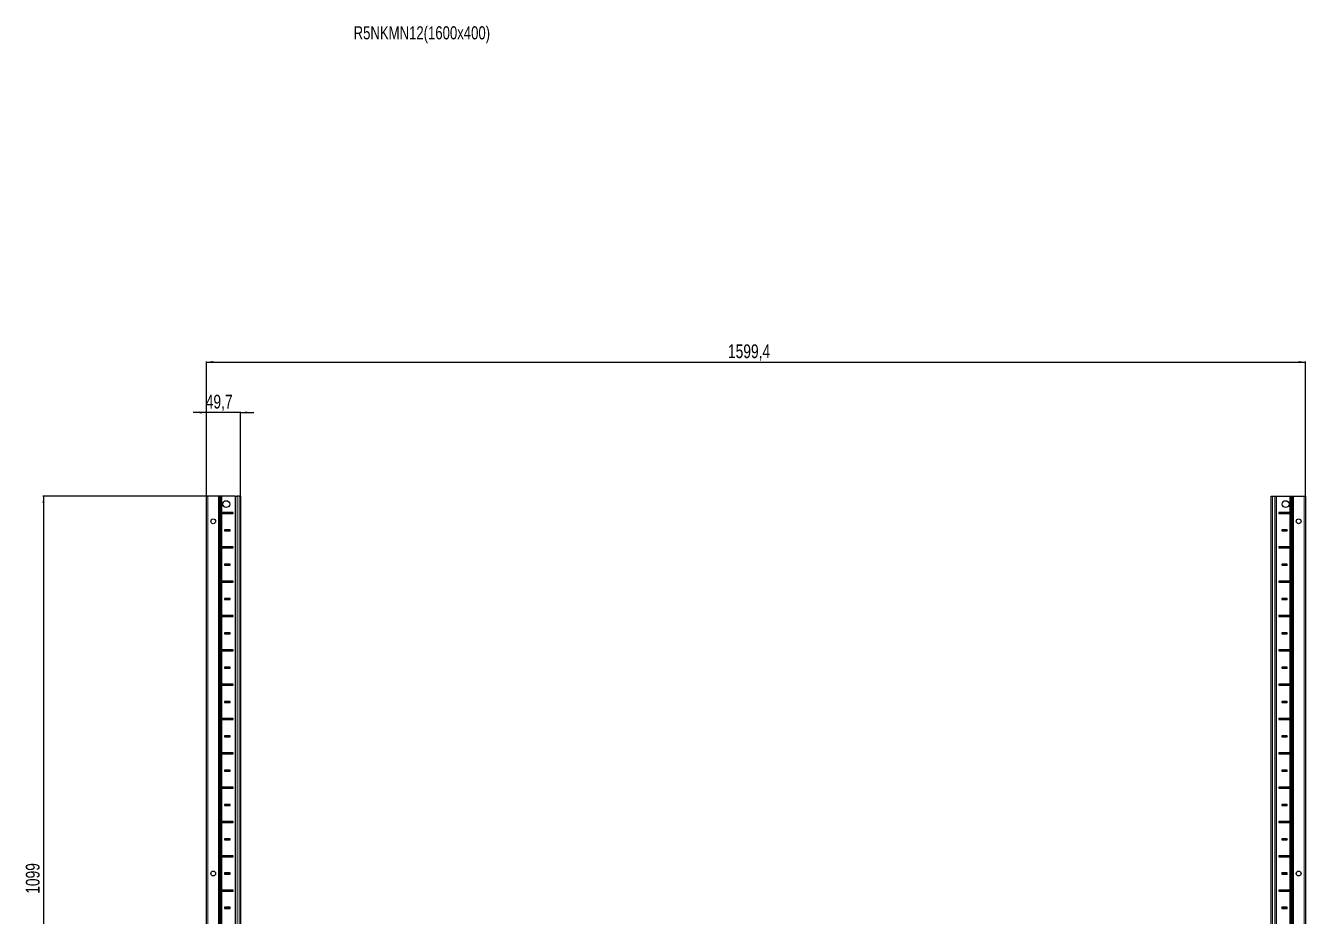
# Model space of a CAD drawing. Header units: millimetres. Extents: x -199 to 4923, y -1647 to 1507.
# Drawn here: x -199 to 1663, y -365 to 933 of the extents above; entities that cross this region are included whole.
import ezdxf

# ---------------------------------------------------------------- set-up
doc = ezdxf.new("R2010")
doc.units = ezdxf.units.MM
doc.layers.add('FORMAT', color=7, linetype='Continuous')
doc.styles.add('SLDTEXTSTYLE0', font='TXT', dxfattribs={"width": 0.75})
doc.dimstyles.new('SLDDIMSTYLE0', dxfattribs={"dimtxt": 20, "dimasz": 10, "dimexe": 0, "dimexo": 0.0625, "dimgap": 5, "dimtad": 2, "dimdec": 1, "dimrnd": 1e-09, "dimzin": 12, "dimdsep": 46, "dimtxsty": 'SLDTEXTSTYLE0', "dimsah": 1, "dimcen": 0.09, "dimadec": 0, "dimazin": 3, "dimtfac": 1, "dimtofl": 0, "dimtmove": 0, "dimatfit": 3, "dimfxl": 0, "dimfrac": 2, "dimtolj": 1, "dimtzin": 12, "dimarcsym": 0})
doc.dimstyles.new('SLDDIMSTYLE1', dxfattribs={"dimtxt": 20, "dimasz": 10, "dimexe": 0, "dimexo": 0.0625, "dimgap": 5, "dimtad": 2, "dimdec": 1, "dimrnd": 1e-09, "dimzin": 12, "dimdsep": 46, "dimtxsty": 'SLDTEXTSTYLE0', "dimsah": 1, "dimcen": 0.09, "dimadec": 0, "dimazin": 3, "dimtfac": 1, "dimtmove": 0, "dimatfit": 0, "dimfxl": 0, "dimfrac": 2, "dimtolj": 1, "dimtzin": 12, "dimarcsym": 0})

# ---------------------------------------------------------------- blocks, each defined once
blk = doc.blocks.new('_D')
at = {"layer": 'FORMAT'}
for p, q in [((86.4, 247.2), (-174.2, 247.2)), ((-173.2, 247.2), (-173.2, -851.8)), ((86.4, -851.8), (-174.2, -851.8))]:
    blk.add_line(p, q, dxfattribs=at)
for points in [[(-173.2, 247.2), (-174.7, 237.2), (-171.6, 237.2)], [(-173.2, -851.8), (-171.6, -841.8), (-174.7, -841.8)]]:
    blk.add_solid(points, dxfattribs=at)
at = {"layer": 'FORMAT', "insert": (-198.9, -331.8), "char_height": 20, "attachment_point": 1, "rotation": 90, "style": 'SLDTEXTSTYLE0'}
blk.add_mtext('1099', dxfattribs=at)
blk = doc.blocks.new('_D_1')
at = {"layer": 'FORMAT'}
for p, q in [((64, 247.2), (64, 443.6)), ((64, 442.6), (1663.4, 442.6)), ((1663.4, 247.2), (1663.4, 443.6))]:
    blk.add_line(p, q, dxfattribs=at)
for points in [[(64, 442.6), (74, 441.1), (74, 444.2)], [(1663.4, 442.6), (1653.4, 444.2), (1653.4, 441.1)]]:
    blk.add_solid(points, dxfattribs=at)
at = {"layer": 'FORMAT', "insert": (823, 468.4), "char_height": 20, "attachment_point": 1, "style": 'SLDTEXTSTYLE0'}
blk.add_mtext('1599,4', dxfattribs=at)
blk = doc.blocks.new('_D_2')
at = {"layer": 'FORMAT'}
for p, q in [((64, 369.2), (44.7, 369.2)), ((64, 247.2), (64, 370.2)), ((113.7, 369.2), (64, 369.2)), ((113.7, 247.2), (113.7, 370.2)), ((113.7, 369.2), (132.9, 369.2))]:
    blk.add_line(p, q, dxfattribs=at)
for points in [[(64, 369.2), (54, 370.7), (54, 367.7)], [(113.7, 369.2), (123.7, 367.7), (123.7, 370.7)]]:
    blk.add_solid(points, dxfattribs=at)
at = {"layer": 'FORMAT', "insert": (63, 395), "char_height": 20, "attachment_point": 1, "style": 'SLDTEXTSTYLE0'}
blk.add_mtext('49,7', dxfattribs=at)

msp = doc.modelspace()

# ---------------------------------------------------------------- linework, layer by layer
at = {"color": 7, "linetype": 'Continuous', "lineweight": 25}
for p, q in [((63.98, -851.79), (63.98, 247.21)), ((63.98, 247.21), (65.98, 247.21)), ((81.33, 247.21), (65.98, 247.21)), ((81.33, 247.21), (81.98, 247.21)), ((81.98, -851.79), (81.98, 247.21)), ((81.98, 247.21), (82.56, 247.21)), ((83.77, 247.21), (82.56, 247.21)), ((83.77, -851.79), (83.77, 247.21)), ((83.8, 247.21), (83.77, 247.21)), ((83.8, -851.79), (83.8, 247.21)), ((85.01, 247.21), (83.8, 247.21)), ((85.01, 247.21), (86.42, 247.21)), ((105.83, 247.21), (86.42, 247.21)), ((105.83, 247.21), (106.48, 247.21)), ((106.48, -851.79), (106.48, 247.21)), ((106.48, 247.21), (108.48, 247.21)), ((111.68, 247.21), (108.48, 247.21)), ((111.68, 247.21), (113.68, 247.21)), ((113.68, 247.21), (113.68, -851.79)), ((1613.68, -851.79), (1613.68, 247.21)), ((1613.68, 247.21), (1615.68, 247.21)), ((1615.68, 247.21), (1618.88, 247.21)), ((1618.88, 247.21), (1620.88, 247.21)), ((1620.88, 247.21), (1620.88, -851.79)), ((1620.88, 247.21), (1621.53, 247.21)), ((1621.53, 247.21), (1640.93, 247.21)), ((1640.93, 247.21), (1642.34, 247.21)), ((1642.34, 247.21), (1643.55, 247.21)), ((1643.55, 247.21), (1643.55, -851.79)), ((1643.55, 247.21), (1643.58, 247.21)), ((1643.58, 247.21), (1643.58, -851.79)), ((1643.58, 247.21), (1644.79, 247.21)), ((1644.79, 247.21), (1645.38, 247.21)), ((1645.38, 247.21), (1645.38, -851.79)), ((1645.38, 247.21), (1646.03, 247.21)), ((1646.03, 247.21), (1661.38, 247.21)), ((1661.38, 247.21), (1663.38, 247.21)), ((1663.38, 247.21), (1663.38, -851.79)), ((85.93, 223.35), (85.93, 222.06)), ((86.58, 222.71), (85.93, 223.35)), ((86.58, 222.71), (85.93, 222.06)), ((102.83, 223.46), (86.42, 223.46)), ((86.42, 221.96), (102.83, 221.96)), ((102.08, 222.71), (86.58, 222.71)), ((102.08, 222.71), (102.83, 223.46)), ((102.08, 222.71), (102.83, 221.96)), ((102.83, 221.96), (102.83, 223.46)), ((1640.93, 223.46), (1624.53, 223.46)), ((1624.53, 223.46), (1624.53, 221.96)), ((1625.28, 222.71), (1624.53, 223.46)), ((1625.28, 222.71), (1624.53, 221.96)), ((1624.53, 221.96), (1640.93, 221.96)), ((1625.28, 222.71), (1640.78, 222.71)), ((1640.78, 222.71), (1641.42, 223.35)), ((1640.78, 222.71), (1641.42, 222.06)), ((1641.42, 222.06), (1641.42, 223.35)), ((98.33, 198.46), (90.33, 198.46)), ((90.33, 198.46), (90.33, 196.96)), ((91.08, 197.71), (90.33, 198.46)), ((91.08, 197.71), (90.33, 196.96)), ((90.33, 196.96), (98.33, 196.96)), ((97.58, 197.71), (91.08, 197.71)), ((97.58, 197.71), (98.33, 198.46)), ((97.58, 197.71), (98.33, 196.96)), ((98.33, 196.96), (98.33, 198.46)), ((1637.03, 198.46), (1629.03, 198.46)), ((1629.03, 198.46), (1629.03, 196.96)), ((1629.78, 197.71), (1629.03, 198.46)), ((1629.78, 197.71), (1629.03, 196.96)), ((1629.03, 196.96), (1637.03, 196.96)), ((1629.78, 197.71), (1636.28, 197.71)), ((1636.28, 197.71), (1637.03, 198.46)), ((1636.28, 197.71), (1637.03, 196.96)), ((1637.03, 196.96), (1637.03, 198.46)), ((85.93, 173.35), (85.93, 172.06)), ((86.58, 172.71), (85.93, 173.35)), ((86.58, 172.71), (85.93, 172.06)), ((102.83, 173.46), (86.42, 173.46)), ((86.42, 171.96), (102.83, 171.96)), ((102.08, 172.71), (86.58, 172.71)), ((102.08, 172.71), (102.83, 173.46)), ((102.08, 172.71), (102.83, 171.96)), ((102.83, 171.96), (102.83, 173.46)), ((1640.93, 173.46), (1624.53, 173.46)), ((1624.53, 173.46), (1624.53, 171.96)), ((1625.28, 172.71), (1624.53, 173.46)), ((1625.28, 172.71), (1624.53, 171.96)), ((1624.53, 171.96), (1640.93, 171.96)), ((1625.28, 172.71), (1640.78, 172.71)), ((1640.78, 172.71), (1641.42, 173.35)), ((1640.78, 172.71), (1641.42, 172.06)), ((1641.42, 172.06), (1641.42, 173.35)), ((98.33, 148.46), (90.33, 148.46)), ((90.33, 148.46), (90.33, 146.96)), ((91.08, 147.71), (90.33, 148.46)), ((91.08, 147.71), (90.33, 146.96)), ((90.33, 146.96), (98.33, 146.96)), ((97.58, 147.71), (91.08, 147.71)), ((97.58, 147.71), (98.33, 148.46)), ((97.58, 147.71), (98.33, 146.96)), ((98.33, 146.96), (98.33, 148.46)), ((1637.03, 148.46), (1629.03, 148.46)), ((1629.03, 148.46), (1629.03, 146.96)), ((1629.78, 147.71), (1629.03, 148.46)), ((1629.78, 147.71), (1629.03, 146.96)), ((1629.03, 146.96), (1637.03, 146.96)), ((1629.78, 147.71), (1636.28, 147.71)), ((1636.28, 147.71), (1637.03, 148.46)), ((1636.28, 147.71), (1637.03, 146.96)), ((1637.03, 146.96), (1637.03, 148.46)), ((85.93, 123.35), (85.93, 122.06)), ((86.58, 122.71), (85.93, 123.35)), ((86.58, 122.71), (85.93, 122.06)), ((102.83, 123.46), (86.42, 123.46)), ((86.42, 121.96), (102.83, 121.96)), ((102.08, 122.71), (86.58, 122.71)), ((102.08, 122.71), (102.83, 123.46)), ((102.08, 122.71), (102.83, 121.96)), ((102.83, 121.96), (102.83, 123.46)), ((1640.93, 123.46), (1624.53, 123.46)), ((1624.53, 123.46), (1624.53, 121.96)), ((1625.28, 122.71), (1624.53, 123.46)), ((1625.28, 122.71), (1624.53, 121.96)), ((1624.53, 121.96), (1640.93, 121.96)), ((1625.28, 122.71), (1640.78, 122.71)), ((1640.78, 122.71), (1641.42, 123.35)), ((1640.78, 122.71), (1641.42, 122.06)), ((1641.42, 122.06), (1641.42, 123.35)), ((98.33, 98.46), (90.33, 98.46)), ((90.33, 98.46), (90.33, 96.96)), ((91.08, 97.71), (90.33, 98.46)), ((91.08, 97.71), (90.33, 96.96)), ((90.33, 96.96), (98.33, 96.96)), ((97.58, 97.71), (91.08, 97.71)), ((97.58, 97.71), (98.33, 98.46)), ((97.58, 97.71), (98.33, 96.96)), ((98.33, 96.96), (98.33, 98.46)), ((1637.03, 98.46), (1629.03, 98.46)), ((1629.03, 98.46), (1629.03, 96.96)), ((1629.78, 97.71), (1629.03, 98.46)), ((1629.78, 97.71), (1629.03, 96.96)), ((1629.03, 96.96), (1637.03, 96.96)), ((1629.78, 97.71), (1636.28, 97.71)), ((1636.28, 97.71), (1637.03, 98.46)), ((1636.28, 97.71), (1637.03, 96.96)), ((1637.03, 96.96), (1637.03, 98.46)), ((85.93, 73.35), (85.93, 72.06)), ((86.58, 72.71), (85.93, 73.35)), ((86.58, 72.71), (85.93, 72.06)), ((102.83, 73.46), (86.42, 73.46)), ((86.42, 71.96), (102.83, 71.96)), ((102.08, 72.71), (86.58, 72.71)), ((102.08, 72.71), (102.83, 73.46)), ((102.08, 72.71), (102.83, 71.96)), ((102.83, 71.96), (102.83, 73.46)), ((1640.93, 73.46), (1624.53, 73.46)), ((1624.53, 73.46), (1624.53, 71.96)), ((1625.28, 72.71), (1624.53, 73.46)), ((1625.28, 72.71), (1624.53, 71.96)), ((1624.53, 71.96), (1640.93, 71.96)), ((1625.28, 72.71), (1640.78, 72.71)), ((1640.78, 72.71), (1641.42, 73.35)), ((1640.78, 72.71), (1641.42, 72.06)), ((1641.42, 72.06), (1641.42, 73.35)), ((98.33, 48.46), (90.33, 48.46)), ((90.33, 48.46), (90.33, 46.96)), ((91.08, 47.71), (90.33, 48.46)), ((91.08, 47.71), (90.33, 46.96)), ((90.33, 46.96), (98.33, 46.96)), ((97.58, 47.71), (91.08, 47.71)), ((97.58, 47.71), (98.33, 48.46)), ((97.58, 47.71), (98.33, 46.96)), ((98.33, 46.96), (98.33, 48.46)), ((1637.03, 48.46), (1629.03, 48.46)), ((1629.03, 48.46), (1629.03, 46.96)), ((1629.78, 47.71), (1629.03, 48.46)), ((1629.78, 47.71), (1629.03, 46.96)), ((1629.03, 46.96), (1637.03, 46.96)), ((1629.78, 47.71), (1636.28, 47.71)), ((1636.28, 47.71), (1637.03, 48.46)), ((1636.28, 47.71), (1637.03, 46.96)), ((1637.03, 46.96), (1637.03, 48.46)), ((85.93, 23.35), (85.93, 22.06)), ((86.58, 22.71), (85.93, 23.35)), ((86.58, 22.71), (85.93, 22.06)), ((102.83, 23.46), (86.42, 23.46)), ((86.42, 21.96), (102.83, 21.96)), ((102.08, 22.71), (86.58, 22.71)), ((102.08, 22.71), (102.83, 23.46)), ((102.08, 22.71), (102.83, 21.96)), ((102.83, 21.96), (102.83, 23.46)), ((1640.93, 23.46), (1624.53, 23.46)), ((1624.53, 23.46), (1624.53, 21.96)), ((1625.28, 22.71), (1624.53, 23.46)), ((1625.28, 22.71), (1624.53, 21.96)), ((1624.53, 21.96), (1640.93, 21.96)), ((1625.28, 22.71), (1640.78, 22.71)), ((1640.78, 22.71), (1641.42, 23.35)), ((1640.78, 22.71), (1641.42, 22.06)), ((1641.42, 22.06), (1641.42, 23.35)), ((98.33, -1.54), (90.33, -1.54)), ((90.33, -1.54), (90.33, -3.04)), ((91.08, -2.29), (90.33, -1.54)), ((91.08, -2.29), (90.33, -3.04)), ((90.33, -3.04), (98.33, -3.04)), ((97.58, -2.29), (91.08, -2.29)), ((97.58, -2.29), (98.33, -1.54)), ((97.58, -2.29), (98.33, -3.04)), ((98.33, -3.04), (98.33, -1.54)), ((1637.03, -1.54), (1629.03, -1.54)), ((1629.03, -1.54), (1629.03, -3.04)), ((1629.78, -2.29), (1629.03, -1.54)), ((1629.78, -2.29), (1629.03, -3.04)), ((1629.03, -3.04), (1637.03, -3.04)), ((1629.78, -2.29), (1636.28, -2.29)), ((1636.28, -2.29), (1637.03, -1.54)), ((1636.28, -2.29), (1637.03, -3.04)), ((1637.03, -3.04), (1637.03, -1.54)), ((85.93, -26.65), (85.93, -27.94)), ((86.58, -27.29), (85.93, -26.65)), ((86.58, -27.29), (85.93, -27.94)), ((102.83, -26.54), (86.42, -26.54)), ((86.42, -28.04), (102.83, -28.04)), ((102.08, -27.29), (86.58, -27.29)), ((102.08, -27.29), (102.83, -26.54)), ((102.08, -27.29), (102.83, -28.04)), ((102.83, -28.04), (102.83, -26.54)), ((1640.93, -26.54), (1624.53, -26.54)), ((1624.53, -26.54), (1624.53, -28.04)), ((1625.28, -27.29), (1624.53, -26.54)), ((1625.28, -27.29), (1624.53, -28.04)), ((1624.53, -28.04), (1640.93, -28.04)), ((1625.28, -27.29), (1640.78, -27.29)), ((1640.78, -27.29), (1641.42, -26.65)), ((1640.78, -27.29), (1641.42, -27.94)), ((1641.42, -27.94), (1641.42, -26.65)), ((98.33, -51.54), (90.33, -51.54)), ((90.33, -51.54), (90.33, -53.04)), ((91.08, -52.29), (90.33, -51.54)), ((91.08, -52.29), (90.33, -53.04)), ((90.33, -53.04), (98.33, -53.04)), ((97.58, -52.29), (91.08, -52.29)), ((97.58, -52.29), (98.33, -51.54)), ((97.58, -52.29), (98.33, -53.04)), ((98.33, -53.04), (98.33, -51.54)), ((1637.03, -51.54), (1629.03, -51.54)), ((1629.03, -51.54), (1629.03, -53.04)), ((1629.78, -52.29), (1629.03, -51.54)), ((1629.78, -52.29), (1629.03, -53.04)), ((1629.03, -53.04), (1637.03, -53.04)), ((1629.78, -52.29), (1636.28, -52.29)), ((1636.28, -52.29), (1637.03, -51.54)), ((1636.28, -52.29), (1637.03, -53.04)), ((1637.03, -53.04), (1637.03, -51.54)), ((85.93, -76.65), (85.93, -77.94)), ((86.58, -77.29), (85.93, -76.65)), ((86.58, -77.29), (85.93, -77.94)), ((102.83, -76.54), (86.42, -76.54)), ((86.42, -78.04), (102.83, -78.04)), ((102.08, -77.29), (86.58, -77.29)), ((102.08, -77.29), (102.83, -76.54)), ((102.08, -77.29), (102.83, -78.04)), ((102.83, -78.04), (102.83, -76.54)), ((1640.93, -76.54), (1624.53, -76.54)), ((1624.53, -76.54), (1624.53, -78.04)), ((1625.28, -77.29), (1624.53, -76.54)), ((1625.28, -77.29), (1624.53, -78.04)), ((1624.53, -78.04), (1640.93, -78.04)), ((1625.28, -77.29), (1640.78, -77.29)), ((1640.78, -77.29), (1641.42, -76.65)), ((1640.78, -77.29), (1641.42, -77.94)), ((1641.42, -77.94), (1641.42, -76.65)), ((98.33, -101.54), (90.33, -101.54)), ((90.33, -101.54), (90.33, -103.04)), ((91.08, -102.29), (90.33, -101.54)), ((91.08, -102.29), (90.33, -103.04)), ((90.33, -103.04), (98.33, -103.04)), ((97.58, -102.29), (91.08, -102.29)), ((97.58, -102.29), (98.33, -101.54)), ((97.58, -102.29), (98.33, -103.04)), ((98.33, -103.04), (98.33, -101.54)), ((1637.03, -101.54), (1629.03, -101.54)), ((1629.03, -101.54), (1629.03, -103.04)), ((1629.78, -102.29), (1629.03, -101.54)), ((1629.78, -102.29), (1629.03, -103.04)), ((1629.03, -103.04), (1637.03, -103.04)), ((1629.78, -102.29), (1636.28, -102.29)), ((1636.28, -102.29), (1637.03, -101.54)), ((1636.28, -102.29), (1637.03, -103.04)), ((1637.03, -103.04), (1637.03, -101.54)), ((85.93, -126.65), (85.93, -127.94)), ((86.58, -127.29), (85.93, -126.65)), ((86.58, -127.29), (85.93, -127.94)), ((102.83, -126.54), (86.42, -126.54)), ((86.42, -128.04), (102.83, -128.04)), ((102.08, -127.29), (86.58, -127.29)), ((102.08, -127.29), (102.83, -126.54)), ((102.08, -127.29), (102.83, -128.04)), ((102.83, -128.04), (102.83, -126.54)), ((1640.93, -126.54), (1624.53, -126.54)), ((1624.53, -126.54), (1624.53, -128.04)), ((1625.28, -127.29), (1624.53, -126.54)), ((1625.28, -127.29), (1624.53, -128.04)), ((1624.53, -128.04), (1640.93, -128.04)), ((1625.28, -127.29), (1640.78, -127.29)), ((1640.78, -127.29), (1641.42, -126.65)), ((1640.78, -127.29), (1641.42, -127.94)), ((1641.42, -127.94), (1641.42, -126.65)), ((98.33, -151.54), (90.33, -151.54)), ((90.33, -151.54), (90.33, -153.04)), ((91.08, -152.29), (90.33, -151.54)), ((91.08, -152.29), (90.33, -153.04)), ((90.33, -153.04), (98.33, -153.04)), ((97.58, -152.29), (91.08, -152.29)), ((97.58, -152.29), (98.33, -151.54)), ((97.58, -152.29), (98.33, -153.04)), ((98.33, -153.04), (98.33, -151.54)), ((1637.03, -151.54), (1629.03, -151.54)), ((1629.03, -151.54), (1629.03, -153.04)), ((1629.78, -152.29), (1629.03, -151.54)), ((1629.78, -152.29), (1629.03, -153.04)), ((1629.03, -153.04), (1637.03, -153.04)), ((1629.78, -152.29), (1636.28, -152.29)), ((1636.28, -152.29), (1637.03, -151.54)), ((1636.28, -152.29), (1637.03, -153.04)), ((1637.03, -153.04), (1637.03, -151.54)), ((85.93, -176.65), (85.93, -177.94)), ((86.58, -177.29), (85.93, -176.65)), ((86.58, -177.29), (85.93, -177.94)), ((102.83, -176.54), (86.42, -176.54)), ((86.42, -178.04), (102.83, -178.04)), ((102.08, -177.29), (86.58, -177.29)), ((102.08, -177.29), (102.83, -176.54)), ((102.08, -177.29), (102.83, -178.04)), ((102.83, -178.04), (102.83, -176.54)), ((1640.93, -176.54), (1624.53, -176.54)), ((1624.53, -176.54), (1624.53, -178.04)), ((1625.28, -177.29), (1624.53, -176.54)), ((1625.28, -177.29), (1624.53, -178.04)), ((1624.53, -178.04), (1640.93, -178.04)), ((1625.28, -177.29), (1640.78, -177.29)), ((1640.78, -177.29), (1641.42, -176.65)), ((1640.78, -177.29), (1641.42, -177.94)), ((1641.42, -177.94), (1641.42, -176.65)), ((98.33, -201.54), (90.33, -201.54)), ((90.33, -201.54), (90.33, -203.04)), ((91.08, -202.29), (90.33, -201.54)), ((91.08, -202.29), (90.33, -203.04)), ((90.33, -203.04), (98.33, -203.04)), ((97.58, -202.29), (91.08, -202.29)), ((97.58, -202.29), (98.33, -201.54)), ((97.58, -202.29), (98.33, -203.04)), ((98.33, -203.04), (98.33, -201.54)), ((1637.03, -201.54), (1629.03, -201.54)), ((1629.03, -201.54), (1629.03, -203.04)), ((1629.78, -202.29), (1629.03, -201.54)), ((1629.78, -202.29), (1629.03, -203.04)), ((1629.03, -203.04), (1637.03, -203.04)), ((1629.78, -202.29), (1636.28, -202.29)), ((1636.28, -202.29), (1637.03, -201.54)), ((1636.28, -202.29), (1637.03, -203.04)), ((1637.03, -203.04), (1637.03, -201.54)), ((85.93, -226.65), (85.93, -227.94)), ((86.58, -227.29), (85.93, -226.65)), ((86.58, -227.29), (85.93, -227.94)), ((102.83, -226.54), (86.42, -226.54)), ((86.42, -228.04), (102.83, -228.04)), ((102.08, -227.29), (86.58, -227.29)), ((102.08, -227.29), (102.83, -226.54)), ((102.08, -227.29), (102.83, -228.04)), ((102.83, -228.04), (102.83, -226.54)), ((1640.93, -226.54), (1624.53, -226.54)), ((1624.53, -226.54), (1624.53, -228.04)), ((1625.28, -227.29), (1624.53, -226.54)), ((1625.28, -227.29), (1624.53, -228.04)), ((1624.53, -228.04), (1640.93, -228.04)), ((1625.28, -227.29), (1640.78, -227.29)), ((1640.78, -227.29), (1641.42, -226.65)), ((1640.78, -227.29), (1641.42, -227.94)), ((1641.42, -227.94), (1641.42, -226.65)), ((98.33, -251.54), (90.33, -251.54)), ((90.33, -251.54), (90.33, -253.04)), ((91.08, -252.29), (90.33, -251.54)), ((91.08, -252.29), (90.33, -253.04)), ((90.33, -253.04), (98.33, -253.04)), ((97.58, -252.29), (91.08, -252.29)), ((97.58, -252.29), (98.33, -251.54)), ((97.58, -252.29), (98.33, -253.04)), ((98.33, -253.04), (98.33, -251.54)), ((1637.03, -251.54), (1629.03, -251.54)), ((1629.03, -251.54), (1629.03, -253.04)), ((1629.78, -252.29), (1629.03, -251.54)), ((1629.78, -252.29), (1629.03, -253.04)), ((1629.03, -253.04), (1637.03, -253.04)), ((1629.78, -252.29), (1636.28, -252.29)), ((1636.28, -252.29), (1637.03, -251.54)), ((1636.28, -252.29), (1637.03, -253.04)), ((1637.03, -253.04), (1637.03, -251.54)), ((85.93, -276.65), (85.93, -277.94)), ((86.58, -277.29), (85.93, -276.65)), ((86.58, -277.29), (85.93, -277.94)), ((102.83, -276.54), (86.42, -276.54)), ((86.42, -278.04), (102.83, -278.04)), ((102.08, -277.29), (86.58, -277.29)), ((102.08, -277.29), (102.83, -276.54)), ((102.08, -277.29), (102.83, -278.04)), ((102.83, -278.04), (102.83, -276.54)), ((1640.93, -276.54), (1624.53, -276.54)), ((1624.53, -276.54), (1624.53, -278.04)), ((1625.28, -277.29), (1624.53, -276.54)), ((1625.28, -277.29), (1624.53, -278.04)), ((1624.53, -278.04), (1640.93, -278.04)), ((1625.28, -277.29), (1640.78, -277.29)), ((1640.78, -277.29), (1641.42, -276.65)), ((1640.78, -277.29), (1641.42, -277.94)), ((1641.42, -277.94), (1641.42, -276.65)), ((98.33, -301.54), (90.33, -301.54)), ((90.33, -301.54), (90.33, -303.04)), ((91.08, -302.29), (90.33, -301.54)), ((91.08, -302.29), (90.33, -303.04)), ((90.33, -303.04), (98.33, -303.04)), ((97.58, -302.29), (91.08, -302.29)), ((97.58, -302.29), (98.33, -301.54)), ((97.58, -302.29), (98.33, -303.04)), ((98.33, -303.04), (98.33, -301.54)), ((1637.03, -301.54), (1629.03, -301.54)), ((1629.03, -301.54), (1629.03, -303.04)), ((1629.78, -302.29), (1629.03, -301.54)), ((1629.78, -302.29), (1629.03, -303.04)), ((1629.03, -303.04), (1637.03, -303.04)), ((1629.78, -302.29), (1636.28, -302.29)), ((1636.28, -302.29), (1637.03, -301.54)), ((1636.28, -302.29), (1637.03, -303.04)), ((1637.03, -303.04), (1637.03, -301.54)), ((85.93, -326.65), (85.93, -327.94)), ((86.58, -327.29), (85.93, -326.65)), ((86.58, -327.29), (85.93, -327.94)), ((102.83, -326.54), (86.42, -326.54)), ((86.42, -328.04), (102.83, -328.04)), ((102.08, -327.29), (86.58, -327.29)), ((102.08, -327.29), (102.83, -326.54)), ((102.08, -327.29), (102.83, -328.04)), ((102.83, -328.04), (102.83, -326.54)), ((1640.93, -326.54), (1624.53, -326.54)), ((1624.53, -326.54), (1624.53, -328.04)), ((1625.28, -327.29), (1624.53, -326.54)), ((1625.28, -327.29), (1624.53, -328.04)), ((1624.53, -328.04), (1640.93, -328.04)), ((1625.28, -327.29), (1640.78, -327.29)), ((1640.78, -327.29), (1641.42, -326.65)), ((1640.78, -327.29), (1641.42, -327.94)), ((1641.42, -327.94), (1641.42, -326.65)), ((98.33, -351.54), (90.33, -351.54)), ((90.33, -351.54), (90.33, -353.04)), ((91.08, -352.29), (90.33, -351.54)), ((91.08, -352.29), (90.33, -353.04)), ((90.33, -353.04), (98.33, -353.04)), ((97.58, -352.29), (91.08, -352.29)), ((97.58, -352.29), (98.33, -351.54)), ((97.58, -352.29), (98.33, -353.04)), ((98.33, -353.04), (98.33, -351.54)), ((1637.03, -351.54), (1629.03, -351.54)), ((1629.03, -351.54), (1629.03, -353.04)), ((1629.78, -352.29), (1629.03, -351.54)), ((1629.78, -352.29), (1629.03, -353.04)), ((1629.03, -353.04), (1637.03, -353.04)), ((1629.78, -352.29), (1636.28, -352.29)), ((1636.28, -352.29), (1637.03, -351.54)), ((1636.28, -352.29), (1637.03, -353.04)), ((1637.03, -353.04), (1637.03, -351.54))]:
    msp.add_line(p, q, dxfattribs=at)
at = {"color": 8, "linetype": 'Continuous', "lineweight": 18}
for p, q in [((65.98, 247.21), (65.98, -851.79)), ((81.33, -851.79), (81.33, 247.21)), ((82.56, 247.21), (82.56, -851.79)), ((85.01, -851.79), (85.01, 247.21)), ((86.42, 247.21), (86.42, 223.46)), ((105.83, -851.79), (105.83, 247.21)), ((108.48, 247.21), (108.48, -851.79)), ((111.68, -851.79), (111.68, 247.21)), ((1615.68, 247.21), (1615.68, -851.79)), ((1618.88, -851.79), (1618.88, 247.21)), ((1621.53, 247.21), (1621.53, -851.79)), ((1640.93, 223.46), (1640.93, 247.21)), ((1642.34, 247.21), (1642.34, -851.79)), ((1644.79, -851.79), (1644.79, 247.21)), ((1646.03, 247.21), (1646.03, -851.79)), ((1661.38, -851.79), (1661.38, 247.21)), ((86.42, 221.96), (86.42, 173.46)), ((1640.93, 173.46), (1640.93, 221.96)), ((86.42, 171.96), (86.42, 123.46)), ((1640.93, 123.46), (1640.93, 171.96)), ((86.42, 121.96), (86.42, 73.46)), ((1640.93, 73.46), (1640.93, 121.96)), ((86.42, 71.96), (86.42, 23.46)), ((1640.93, 23.46), (1640.93, 71.96)), ((86.42, 21.96), (86.42, -26.54)), ((1640.93, -26.54), (1640.93, 21.96)), ((86.42, -28.04), (86.42, -76.54)), ((1640.93, -76.54), (1640.93, -28.04)), ((86.42, -78.04), (86.42, -126.54)), ((1640.93, -126.54), (1640.93, -78.04)), ((86.42, -128.04), (86.42, -176.54)), ((1640.93, -176.54), (1640.93, -128.04)), ((86.42, -178.04), (86.42, -226.54)), ((1640.93, -226.54), (1640.93, -178.04)), ((86.42, -228.04), (86.42, -276.54)), ((1640.93, -276.54), (1640.93, -228.04)), ((86.42, -278.04), (86.42, -326.54)), ((1640.93, -326.54), (1640.93, -278.04)), ((86.42, -328.04), (86.42, -376.54)), ((1640.93, -376.54), (1640.93, -328.04))]:
    msp.add_line(p, q, dxfattribs=at)
at = {"color": 7, "linetype": 'Continuous', "lineweight": 25}
for centre, radius in [((92.83, 235.71), 5), ((1634.53, 235.71), 5), ((73.83, 210.71), 3.5), ((1653.53, 210.71), 3.5), ((73.83, -302.29), 3.5), ((1653.53, -302.29), 3.5)]:
    msp.add_circle(centre, radius, dxfattribs=at)
for centre, start_param, end_param in [((86.42, 219.99), 0, 0.2482694), ((86.42, 225.42), 2.8933233, 3.1415927), ((1640.93, 219.99), 6.0349159, 6.2831853), ((1640.93, 225.42), 3.1415927, 3.389862), ((86.42, 169.99), 0, 0.2482694), ((86.42, 175.42), 2.8933233, 3.1415927), ((1640.93, 169.99), 6.0349159, 6.2831853), ((1640.93, 175.42), 3.1415927, 3.389862), ((86.42, 119.99), 0, 0.2482694), ((86.42, 125.42), 2.8933233, 3.1415927), ((1640.93, 119.99), 6.0349159, 6.2831853), ((1640.93, 125.42), 3.1415927, 3.389862), ((86.42, 69.99), 0, 0.2482694), ((86.42, 75.42), 2.8933233, 3.1415927), ((1640.93, 69.99), 6.0349159, 6.2831853), ((1640.93, 75.42), 3.1415927, 3.389862), ((86.42, 19.99), 0, 0.2482694), ((86.42, 25.42), 2.8933233, 3.1415927), ((1640.93, 19.99), 6.0349159, 6.2831853), ((1640.93, 25.42), 3.1415927, 3.389862), ((86.42, -30.01), 0, 0.2482694), ((86.42, -24.58), 2.8933233, 3.1415927), ((1640.93, -30.01), 6.0349159, 6.2831853), ((1640.93, -24.58), 3.1415927, 3.389862), ((86.42, -80.01), 0, 0.2482694), ((86.42, -74.58), 2.8933233, 3.1415927), ((1640.93, -80.01), 6.0349159, 6.2831853), ((1640.93, -74.58), 3.1415927, 3.389862), ((86.42, -130.01), 0, 0.2482694), ((86.42, -124.58), 2.8933233, 3.1415927), ((1640.93, -130.01), 6.0349159, 6.2831853), ((1640.93, -124.58), 3.1415927, 3.389862), ((86.42, -180.01), 0, 0.2482694), ((86.42, -174.58), 2.8933233, 3.1415927), ((1640.93, -180.01), 6.0349159, 6.2831853), ((1640.93, -174.58), 3.1415927, 3.389862), ((86.42, -230.01), 0, 0.2482694), ((86.42, -224.58), 2.8933233, 3.1415927), ((1640.93, -230.01), 6.0349159, 6.2831853), ((1640.93, -224.58), 3.1415927, 3.389862), ((86.42, -280.01), 0, 0.2482694), ((86.42, -274.58), 2.8933233, 3.1415927), ((1640.93, -280.01), 6.0349159, 6.2831853), ((1640.93, -274.58), 3.1415927, 3.389862), ((86.42, -330.01), 0, 0.2482694), ((86.42, -324.58), 2.8933233, 3.1415927), ((1640.93, -330.01), 6.0349159, 6.2831853), ((1640.93, -324.58), 3.1415927, 3.389862)]:
    msp.add_ellipse(centre, major_axis=(0, 3.46), ratio=0.5773503, start_param=start_param, end_param=end_param, dxfattribs=at)

# ---------------------------------------------------------------- texts
at = {"layer": 'FORMAT', "insert": (278.18, 931.72), "char_height": 19.05, "attachment_point": 1, "style": 'SLDTEXTSTYLE0'}
msp.add_mtext('R5NKMN12(1600x400)', dxfattribs=at)

# ---------------------------------------------------------------- dimensions: what is measured, and where the dimension line sits
at = {"layer": 'FORMAT'}
for base, p1, p2, angle, picture, middle in [((1663.38, 442.62), (63.98, 247.21), (1663.38, 247.21), 0, '_D_1', (863.68, 442.62)), ((-173.15, -851.79), (86.42, 247.21), (86.42, -851.79), 90, '_D', (-173.15, -302.29))]:
    dim = msp.add_linear_dim(base=base, p1=p1, p2=p2, angle=angle, dimstyle='SLDDIMSTYLE0', dxfattribs=at)
    dim.commit()
    dim.dimension.update_dxf_attribs({"geometry": picture, "text_midpoint": middle, "dimtype": 160})
dim = msp.add_linear_dim(base=(63.98, 369.21), p1=(113.68, 247.21), p2=(63.98, 247.21), dimstyle='SLDDIMSTYLE1', dxfattribs=at)
dim.commit()
dim.dimension.update_dxf_attribs({"geometry": '_D_2', "text_midpoint": (88.83, 369.21), "dimtype": 160})

doc.saveas('drawing.dxf')
